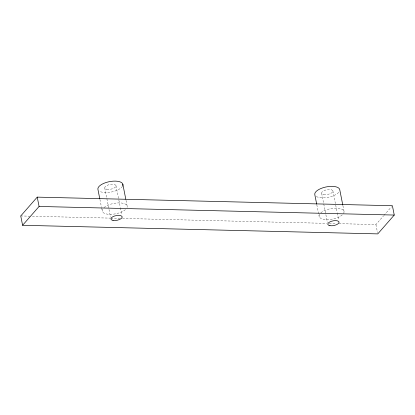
<?xml version="1.0" encoding="UTF-8"?>
<svg xmlns="http://www.w3.org/2000/svg" width="415" height="415" viewBox="0 0 415 415"><rect width="100%" height="100%" fill="white"/><g stroke="black" fill="none" stroke-linecap="round" stroke-linejoin="round"><path stroke-width="0.31" stroke-dasharray="2.08 1.56" d="M338.977 223.659L375.917 224.557L383.527 215.862M383.948 215.38L391.558 206.691M20.75 215.956L29.823 216.174M32.417 216.236L110.193 218.119M110.836 218.134L119.914 218.357M122.503 218.42L326.662 223.363M329.256 223.426L336.383 223.597M375.917 224.557L377.52 232.644M342.904 205.643L344.014 211.245M332.882 190.905L337.156 212.49M337.286 213.123L338.666 220.111M321.635 193.276L327.419 222.482M316.79 204.668L319.13 216.49M126.03 200.393L127.14 205.99M116.013 185.655L120.283 207.241M120.412 207.874L121.792 214.856M104.762 188.026L110.546 217.232M99.916 199.418L101.395 206.883M101.519 207.505L102.256 211.24M125.418 209.637A12.72 5.276 -11.2 0 1 109.436 214.337A12.72 5.276 -11.2 0 1 102.832 208.838M103.978 207.593A12.72 5.276 -11.2 0 1 118.949 202.883A12.72 5.276 -11.2 0 1 127.078 207.401M122.555 186.117A12.72 5.276 -11.2 0 1 111.78 191.938A12.72 5.276 -11.2 0 1 99.169 191.05M320.852 212.843A12.72 5.276 -11.2 0 1 337.322 208.169A12.72 5.276 -11.2 0 1 343.044 214.145M342.292 214.892A12.72 5.276 -11.2 0 1 325.817 219.566A12.72 5.276 -11.2 0 1 320.1 213.59M338.733 192.368A12.72 5.276 -11.2 0 1 327.565 197.4A12.72 5.276 -11.2 0 1 316.043 196.3M106.857 189.307A5.748 2.386 -11.2 0 0 115.982 186.294A5.748 2.386 -11.2 0 0 108.32 184.919A5.748 2.386 -11.2 0 0 106.857 189.307M323.726 194.557A5.748 2.386 -11.2 0 0 332.856 191.543A5.748 2.386 -11.2 0 0 325.194 190.174A5.748 2.386 -11.2 0 0 323.726 194.557"/><path stroke-width="0.62" d="M37.231 197.125L20.75 215.956L22.597 225.288L377.769 233.889L394.25 215.058L392.403 205.726L37.231 197.125L39.083 206.457L22.597 225.288M39.083 206.457L394.25 215.058M342.78 205.02L339.703 189.468A12.72 5.276 -11.2 0 0 325.863 186.994A12.72 5.276 -11.2 0 0 314.819 194.713L316.666 204.045M122.83 184.219L125.787 199.148M99.792 198.795L97.945 189.463A12.72 5.276 -11.2 0 1 110.629 181.443A12.72 5.276 -11.2 0 1 122.767 185.624M113.015 220.417A5.748 2.386 -11.2 0 0 122.14 217.398A5.748 2.386 -11.2 0 0 114.483 216.028A5.748 2.386 -11.2 0 0 113.015 220.417M329.889 225.667A5.748 2.386 -11.2 0 0 339.014 222.653A5.748 2.386 -11.2 0 0 331.357 221.278A5.748 2.386 -11.2 0 0 329.889 225.667"/></g></svg>
